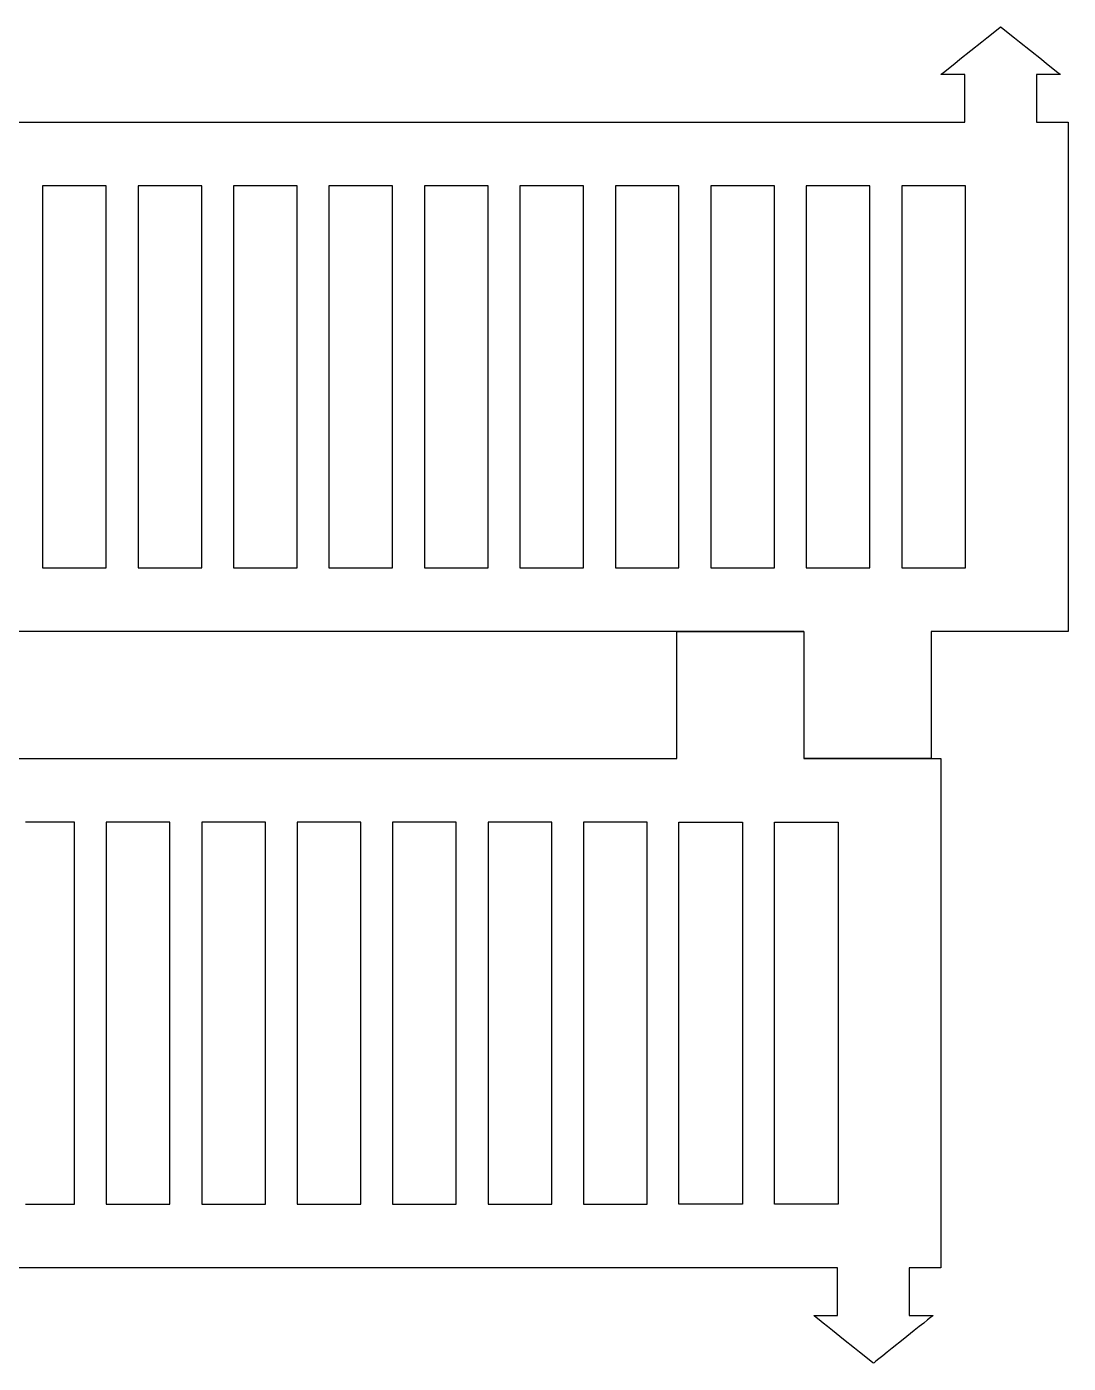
# Model space of a CAD drawing. Header units: millimetres. Extents: x 132 to 771, y 404 to 944.
# Drawn here: x 738.25 to 770.98, y 428.95 to 470.95 of the extents above; entities that cross this region are included whole.
import ezdxf

# ---------------------------------------------------------------- set-up
doc = ezdxf.new("R2010")
doc.units = ezdxf.units.MM
doc.header["$MEASUREMENT"] = 0
doc.layers.get('0').update_dxf_attribs({"linetype": 'CONTINUOUS', "true_color": 0xffffff})

msp = doc.modelspace()

# ---------------------------------------------------------------- linework, layer by layer
at = {"color": 7, "linetype": 'Continuous', "true_color": 0xffffff}
for points in [[(736.309, 467.946), (741.249, 467.946), (746.189, 467.946), (748.612, 467.946), (750.974, 467.946), (753.259, 467.946), (755.449, 467.946), (757.522, 467.946), (759.457, 467.946), (760.369, 467.946), (761.239, 467.946), (762.067, 467.946), (762.847, 467.946), (763.577, 467.946), (764.259, 467.946), (764.887, 467.946), (765.459, 467.946), (765.972, 467.946), (766.424, 467.946), (766.814, 467.946), (767.139, 467.946), (767.397, 467.946), (767.582, 467.946), (767.697, 467.946), (767.734, 467.946), (767.734, 467.964), (767.734, 468.011), (767.734, 468.084), (767.734, 468.182), (767.734, 468.294), (767.734, 468.422), (767.734, 468.696), (767.734, 468.972), (767.734, 469.099), (767.734, 469.211), (767.734, 469.309), (767.734, 469.381), (767.734, 469.429), (767.734, 469.446), (767.727, 469.446), (767.702, 469.446), (767.617, 469.446), (767.497, 469.446), (767.359, 469.446), (767.222, 469.446), (767.102, 469.446), (767.017, 469.446), (766.992, 469.446), (766.984, 469.446), (767.004, 469.464), (767.064, 469.511), (767.157, 469.584), (767.277, 469.681), (767.419, 469.794), (767.577, 469.922), (767.922, 470.196), (768.267, 470.472), (768.424, 470.599), (768.567, 470.711), (768.687, 470.809), (768.779, 470.881), (768.839, 470.929), (768.859, 470.946), (768.879, 470.929), (768.939, 470.881), (769.032, 470.809), (769.152, 470.711), (769.294, 470.599), (769.452, 470.472), (769.797, 470.196), (770.142, 469.922), (770.299, 469.794), (770.442, 469.681), (770.562, 469.584), (770.654, 469.511), (770.714, 469.464), (770.734, 469.446), (770.727, 469.446), (770.702, 469.446), (770.617, 469.446), (770.497, 469.446), (770.359, 469.446), (770.222, 469.446), (770.102, 469.446), (770.017, 469.446), (769.992, 469.446), (769.984, 469.446), (769.984, 469.429), (769.984, 469.381), (769.984, 469.309), (769.984, 469.211), (769.984, 469.099), (769.984, 468.972), (769.984, 468.696), (769.984, 468.422), (769.984, 468.294), (769.984, 468.182), (769.984, 468.084), (769.984, 468.011), (769.984, 467.964), (769.984, 467.946), (769.994, 467.946), (770.027, 467.946), (770.077, 467.946), (770.142, 467.946), (770.302, 467.946), (770.484, 467.946), (770.667, 467.946), (770.829, 467.946), (770.892, 467.946), (770.942, 467.946), (770.974, 467.946), (770.984, 467.946), (770.984, 467.934), (770.984, 467.901), (770.984, 467.844), (770.984, 467.766), (770.984, 467.669), (770.984, 467.552), (770.984, 467.414), (770.984, 467.259), (770.984, 467.086), (770.984, 466.896), (770.984, 466.691), (770.984, 466.469), (770.984, 465.984), (770.984, 465.446), (770.984, 464.862), (770.984, 464.237), (770.984, 463.574), (770.984, 462.884), (770.984, 462.169), (770.984, 461.439), (770.984, 459.946), (770.984, 458.454), (770.984, 457.724), (770.984, 457.009), (770.984, 456.319), (770.984, 455.657), (770.984, 455.032), (770.984, 454.446), (770.984, 453.909), (770.984, 453.424), (770.984, 453.201), (770.984, 452.996), (770.984, 452.807), (770.984, 452.634), (770.984, 452.479), (770.984, 452.342), (770.984, 452.224), (770.984, 452.126), (770.984, 452.049), (770.984, 451.992), (770.984, 451.959), (770.984, 451.946), (770.972, 451.946), (770.937, 451.946), (770.877, 451.946), (770.799, 451.946), (770.702, 451.946), (770.587, 451.946), (770.457, 451.946), (770.312, 451.946), (769.984, 451.946), (769.622, 451.946), (769.232, 451.946), (768.829, 451.946), (768.429, 451.946), (768.039, 451.946), (767.677, 451.946), (767.349, 451.946), (767.204, 451.946), (767.074, 451.946), (766.959, 451.946), (766.862, 451.946), (766.784, 451.946), (766.724, 451.946), (766.689, 451.946), (766.677, 451.946), (766.677, 451.934), (766.677, 451.901), (766.677, 451.847), (766.677, 451.774), (766.677, 451.684), (766.677, 451.576), (766.677, 451.321), (766.677, 451.019), (766.677, 450.682), (766.677, 450.319), (766.677, 449.946), (766.677, 449.574), (766.677, 449.211), (766.677, 448.874), (766.677, 448.571), (766.677, 448.316), (766.677, 448.209), (766.677, 448.119), (766.677, 448.047), (766.677, 447.992), (766.677, 447.959), (766.677, 447.946), (766.664, 447.946), (766.632, 447.946), (766.577, 447.946), (766.504, 447.946), (766.414, 447.946), (766.307, 447.946), (766.052, 447.946), (765.749, 447.946), (765.412, 447.946), (765.049, 447.946), (764.677, 447.946), (764.304, 447.946), (763.942, 447.946), (763.604, 447.946), (763.302, 447.946), (763.047, 447.946), (762.939, 447.946), (762.849, 447.946), (762.777, 447.946), (762.722, 447.946), (762.689, 447.946), (762.677, 447.946), (762.689, 447.946), (762.724, 447.946), (762.784, 447.946), (762.862, 447.946), (762.959, 447.946), (763.074, 447.946), (763.204, 447.946), (763.349, 447.946), (763.677, 447.946), (764.039, 447.946), (764.429, 447.946), (764.829, 447.946), (765.232, 447.946), (765.622, 447.946), (765.984, 447.946), (766.312, 447.946), (766.457, 447.946), (766.587, 447.946), (766.702, 447.946), (766.799, 447.946), (766.877, 447.946), (766.937, 447.946), (766.972, 447.946), (766.984, 447.946), (766.984, 447.934), (766.984, 447.901), (766.984, 447.844), (766.984, 447.766), (766.984, 447.669), (766.984, 447.552), (766.984, 447.414), (766.984, 447.259), (766.984, 447.086), (766.984, 446.896), (766.984, 446.691), (766.984, 446.469), (766.984, 445.984), (766.984, 445.446), (766.984, 444.862), (766.984, 444.237), (766.984, 443.574), (766.984, 442.884), (766.984, 442.169), (766.984, 441.439), (766.984, 439.946), (766.984, 438.454), (766.984, 437.724), (766.984, 437.009), (766.984, 436.319), (766.984, 435.657), (766.984, 435.032), (766.984, 434.446), (766.984, 433.909), (766.984, 433.424), (766.984, 433.201), (766.984, 432.996), (766.984, 432.807), (766.984, 432.634), (766.984, 432.479), (766.984, 432.342), (766.984, 432.224), (766.984, 432.126), (766.984, 432.049), (766.984, 431.992), (766.984, 431.959), (766.984, 431.946), (766.974, 431.946), (766.942, 431.946), (766.892, 431.946), (766.829, 431.946), (766.667, 431.946), (766.484, 431.946), (766.302, 431.946), (766.142, 431.946), (766.077, 431.946), (766.027, 431.946), (765.994, 431.946), (765.984, 431.946), (765.984, 431.929), (765.984, 431.881), (765.984, 431.809), (765.984, 431.711), (765.984, 431.599), (765.984, 431.472), (765.984, 431.196), (765.984, 430.922), (765.984, 430.794), (765.984, 430.682), (765.984, 430.584), (765.984, 430.511), (765.984, 430.464), (765.984, 430.446), (765.992, 430.446), (766.017, 430.446), (766.102, 430.446), (766.222, 430.446), (766.359, 430.446), (766.497, 430.446), (766.617, 430.446), (766.702, 430.446), (766.727, 430.446), (766.734, 430.446), (766.714, 430.429), (766.654, 430.381), (766.562, 430.309), (766.442, 430.211), (766.299, 430.099), (766.142, 429.972), (765.797, 429.696), (765.452, 429.422), (765.294, 429.294), (765.152, 429.182), (765.032, 429.084), (764.939, 429.011), (764.879, 428.964), (764.859, 428.946), (764.839, 428.964), (764.779, 429.011), (764.687, 429.084), (764.567, 429.182), (764.424, 429.294), (764.267, 429.422), (763.922, 429.696), (763.577, 429.972), (763.419, 430.099), (763.277, 430.211), (763.157, 430.309), (763.064, 430.381), (763.004, 430.429), (762.984, 430.446), (762.992, 430.446), (763.017, 430.446), (763.102, 430.446), (763.222, 430.446), (763.359, 430.446), (763.497, 430.446), (763.617, 430.446), (763.702, 430.446), (763.727, 430.446), (763.734, 430.446), (763.734, 430.464), (763.734, 430.511), (763.734, 430.584), (763.734, 430.682), (763.734, 430.794), (763.734, 430.922), (763.734, 431.196), (763.734, 431.472), (763.734, 431.599), (763.734, 431.711), (763.734, 431.809), (763.734, 431.881), (763.734, 431.929), (763.734, 431.946), (763.697, 431.946), (763.582, 431.946), (763.397, 431.946), (763.139, 431.946), (762.814, 431.946), (762.424, 431.946), (761.972, 431.946), (761.459, 431.946), (760.887, 431.946), (760.259, 431.946), (759.577, 431.946), (758.847, 431.946), (758.067, 431.946), (757.239, 431.946), (756.369, 431.946), (755.457, 431.946), (753.522, 431.946), (751.449, 431.946), (749.259, 431.946), (746.974, 431.946), (744.612, 431.946), (742.189, 431.946), (737.249, 431.946)], [(738.749, 453.946), (738.772, 453.946), (738.834, 453.946), (738.934, 453.946), (739.062, 453.946), (739.214, 453.946), (739.382, 453.946), (739.749, 453.946), (740.117, 453.946), (740.284, 453.946), (740.437, 453.946), (740.564, 453.946), (740.664, 453.946), (740.727, 453.946), (740.749, 453.946), (740.749, 453.954), (740.749, 453.982), (740.749, 454.024), (740.749, 454.081), (740.749, 454.154), (740.749, 454.244), (740.749, 454.461), (740.749, 454.734), (740.749, 455.054), (740.749, 455.419), (740.749, 455.821), (740.749, 456.259), (740.749, 456.729), (740.749, 457.227), (740.749, 457.744), (740.749, 458.279), (740.749, 458.826), (740.749, 459.946), (740.749, 461.066), (740.749, 461.614), (740.749, 462.149), (740.749, 462.667), (740.749, 463.164), (740.749, 463.631), (740.749, 464.071), (740.749, 464.474), (740.749, 464.839), (740.749, 465.159), (740.749, 465.432), (740.749, 465.649), (740.749, 465.739), (740.749, 465.811), (740.749, 465.869), (740.749, 465.912), (740.749, 465.936), (740.749, 465.946), (740.727, 465.946), (740.664, 465.946), (740.564, 465.946), (740.437, 465.946), (740.284, 465.946), (740.117, 465.946), (739.749, 465.946), (739.382, 465.946), (739.214, 465.946), (739.062, 465.946), (738.934, 465.946), (738.834, 465.946), (738.772, 465.946), (738.749, 465.946), (738.749, 465.939), (738.749, 465.912), (738.749, 465.869), (738.749, 465.811), (738.749, 465.739), (738.749, 465.649), (738.749, 465.432), (738.749, 465.159), (738.749, 464.839), (738.749, 464.474), (738.749, 464.071), (738.749, 463.634), (738.749, 463.164), (738.749, 462.667), (738.749, 462.149), (738.749, 461.614), (738.749, 461.066), (738.749, 459.946), (738.749, 458.826), (738.749, 458.279), (738.749, 457.744), (738.749, 457.227), (738.749, 456.729), (738.749, 456.259), (738.749, 455.821), (738.749, 455.419), (738.749, 455.054), (738.749, 454.734), (738.749, 454.461), (738.749, 454.244), (738.749, 454.154), (738.749, 454.081), (738.749, 454.024), (738.749, 453.982), (738.749, 453.954), (738.749, 453.946)], [(743.749, 453.946), (743.749, 453.954), (743.749, 453.982), (743.749, 454.024), (743.749, 454.081), (743.749, 454.154), (743.749, 454.244), (743.749, 454.461), (743.749, 454.734), (743.749, 455.054), (743.749, 455.419), (743.749, 455.821), (743.749, 456.259), (743.749, 456.729), (743.749, 457.227), (743.749, 457.744), (743.749, 458.279), (743.749, 458.826), (743.749, 459.946), (743.749, 461.066), (743.749, 461.614), (743.749, 462.149), (743.749, 462.667), (743.749, 463.164), (743.749, 463.631), (743.749, 464.071), (743.749, 464.474), (743.749, 464.839), (743.749, 465.159), (743.749, 465.432), (743.749, 465.649), (743.749, 465.739), (743.749, 465.811), (743.749, 465.869), (743.749, 465.912), (743.749, 465.936), (743.749, 465.946), (743.727, 465.946), (743.664, 465.946), (743.564, 465.946), (743.437, 465.946), (743.284, 465.946), (743.117, 465.946), (742.749, 465.946), (742.382, 465.946), (742.214, 465.946), (742.062, 465.946), (741.934, 465.946), (741.834, 465.946), (741.772, 465.946), (741.749, 465.946), (741.749, 465.939), (741.749, 465.912), (741.749, 465.869), (741.749, 465.811), (741.749, 465.739), (741.749, 465.649), (741.749, 465.432), (741.749, 465.159), (741.749, 464.839), (741.749, 464.474), (741.749, 464.071), (741.749, 463.634), (741.749, 463.164), (741.749, 462.667), (741.749, 462.149), (741.749, 461.614), (741.749, 461.066), (741.749, 459.946), (741.749, 458.826), (741.749, 458.279), (741.749, 457.744), (741.749, 457.227), (741.749, 456.729), (741.749, 456.259), (741.749, 455.821), (741.749, 455.419), (741.749, 455.054), (741.749, 454.734), (741.749, 454.461), (741.749, 454.244), (741.749, 454.154), (741.749, 454.081), (741.749, 454.024), (741.749, 453.982), (741.749, 453.954), (741.749, 453.946), (741.772, 453.946), (741.834, 453.946), (741.934, 453.946), (742.062, 453.946), (742.214, 453.946), (742.382, 453.946), (742.749, 453.946), (743.117, 453.946), (743.284, 453.946), (743.437, 453.946), (743.564, 453.946), (743.664, 453.946), (743.727, 453.946), (743.749, 453.946)], [(746.749, 453.946), (746.749, 453.954), (746.749, 453.982), (746.749, 454.024), (746.749, 454.081), (746.749, 454.154), (746.749, 454.244), (746.749, 454.461), (746.749, 454.734), (746.749, 455.054), (746.749, 455.419), (746.749, 455.821), (746.749, 456.259), (746.749, 456.729), (746.749, 457.227), (746.749, 457.744), (746.749, 458.279), (746.749, 458.826), (746.749, 459.946), (746.749, 461.066), (746.749, 461.614), (746.749, 462.149), (746.749, 462.667), (746.749, 463.164), (746.749, 463.631), (746.749, 464.071), (746.749, 464.474), (746.749, 464.839), (746.749, 465.159), (746.749, 465.432), (746.749, 465.649), (746.749, 465.739), (746.749, 465.811), (746.749, 465.869), (746.749, 465.912), (746.749, 465.936), (746.749, 465.946), (746.727, 465.946), (746.664, 465.946), (746.564, 465.946), (746.437, 465.946), (746.284, 465.946), (746.117, 465.946), (745.749, 465.946), (745.382, 465.946), (745.214, 465.946), (745.062, 465.946), (744.934, 465.946), (744.834, 465.946), (744.772, 465.946), (744.749, 465.946), (744.749, 465.939), (744.749, 465.912), (744.749, 465.869), (744.749, 465.811), (744.749, 465.739), (744.749, 465.649), (744.749, 465.432), (744.749, 465.159), (744.749, 464.839), (744.749, 464.474), (744.749, 464.071), (744.749, 463.634), (744.749, 463.164), (744.749, 462.667), (744.749, 462.149), (744.749, 461.614), (744.749, 461.066), (744.749, 459.946), (744.749, 458.826), (744.749, 458.279), (744.749, 457.744), (744.749, 457.227), (744.749, 456.729), (744.749, 456.259), (744.749, 455.821), (744.749, 455.419), (744.749, 455.054), (744.749, 454.734), (744.749, 454.461), (744.749, 454.244), (744.749, 454.154), (744.749, 454.081), (744.749, 454.024), (744.749, 453.982), (744.749, 453.954), (744.749, 453.946), (744.772, 453.946), (744.834, 453.946), (744.934, 453.946), (745.062, 453.946), (745.214, 453.946), (745.382, 453.946), (745.749, 453.946), (746.117, 453.946), (746.284, 453.946), (746.437, 453.946), (746.564, 453.946), (746.664, 453.946), (746.727, 453.946), (746.749, 453.946)], [(749.749, 453.946), (749.749, 453.954), (749.749, 453.982), (749.749, 454.024), (749.749, 454.081), (749.749, 454.154), (749.749, 454.244), (749.749, 454.461), (749.749, 454.734), (749.749, 455.054), (749.749, 455.419), (749.749, 455.821), (749.749, 456.259), (749.749, 456.729), (749.749, 457.227), (749.749, 457.744), (749.749, 458.279), (749.749, 458.826), (749.749, 459.946), (749.749, 461.066), (749.749, 461.614), (749.749, 462.149), (749.749, 462.667), (749.749, 463.164), (749.749, 463.631), (749.749, 464.071), (749.749, 464.474), (749.749, 464.839), (749.749, 465.159), (749.749, 465.432), (749.749, 465.649), (749.749, 465.739), (749.749, 465.811), (749.749, 465.869), (749.749, 465.912), (749.749, 465.936), (749.749, 465.946), (749.727, 465.946), (749.664, 465.946), (749.564, 465.946), (749.437, 465.946), (749.284, 465.946), (749.117, 465.946), (748.749, 465.946), (748.382, 465.946), (748.214, 465.946), (748.062, 465.946), (747.934, 465.946), (747.834, 465.946), (747.772, 465.946), (747.749, 465.946), (747.749, 465.939), (747.749, 465.912), (747.749, 465.869), (747.749, 465.811), (747.749, 465.739), (747.749, 465.649), (747.749, 465.432), (747.749, 465.159), (747.749, 464.839), (747.749, 464.474), (747.749, 464.071), (747.749, 463.634), (747.749, 463.164), (747.749, 462.667), (747.749, 462.149), (747.749, 461.614), (747.749, 461.066), (747.749, 459.946), (747.749, 458.826), (747.749, 458.279), (747.749, 457.744), (747.749, 457.227), (747.749, 456.729), (747.749, 456.259), (747.749, 455.821), (747.749, 455.419), (747.749, 455.054), (747.749, 454.734), (747.749, 454.461), (747.749, 454.244), (747.749, 454.154), (747.749, 454.081), (747.749, 454.024), (747.749, 453.982), (747.749, 453.954), (747.749, 453.946), (747.772, 453.946), (747.834, 453.946), (747.934, 453.946), (748.062, 453.946), (748.214, 453.946), (748.382, 453.946), (748.749, 453.946), (749.117, 453.946), (749.284, 453.946), (749.437, 453.946), (749.564, 453.946), (749.664, 453.946), (749.727, 453.946), (749.749, 453.946)], [(752.749, 453.946), (752.749, 453.954), (752.749, 453.982), (752.749, 454.024), (752.749, 454.081), (752.749, 454.154), (752.749, 454.244), (752.749, 454.461), (752.749, 454.734), (752.749, 455.054), (752.749, 455.419), (752.749, 455.821), (752.749, 456.259), (752.749, 456.729), (752.749, 457.227), (752.749, 457.744), (752.749, 458.279), (752.749, 458.826), (752.749, 459.946), (752.749, 461.066), (752.749, 461.614), (752.749, 462.149), (752.749, 462.667), (752.749, 463.164), (752.749, 463.631), (752.749, 464.071), (752.749, 464.474), (752.749, 464.839), (752.749, 465.159), (752.749, 465.432), (752.749, 465.649), (752.749, 465.739), (752.749, 465.811), (752.749, 465.869), (752.749, 465.912), (752.749, 465.936), (752.749, 465.946), (752.727, 465.946), (752.664, 465.946), (752.564, 465.946), (752.437, 465.946), (752.284, 465.946), (752.117, 465.946), (751.749, 465.946), (751.382, 465.946), (751.214, 465.946), (751.062, 465.946), (750.934, 465.946), (750.834, 465.946), (750.772, 465.946), (750.749, 465.946), (750.749, 465.939), (750.749, 465.912), (750.749, 465.869), (750.749, 465.811), (750.749, 465.739), (750.749, 465.649), (750.749, 465.432), (750.749, 465.159), (750.749, 464.839), (750.749, 464.474), (750.749, 464.071), (750.749, 463.634), (750.749, 463.164), (750.749, 462.667), (750.749, 462.149), (750.749, 461.614), (750.749, 461.066), (750.749, 459.946), (750.749, 458.826), (750.749, 458.279), (750.749, 457.744), (750.749, 457.227), (750.749, 456.729), (750.749, 456.259), (750.749, 455.821), (750.749, 455.419), (750.749, 455.054), (750.749, 454.734), (750.749, 454.461), (750.749, 454.244), (750.749, 454.154), (750.749, 454.081), (750.749, 454.024), (750.749, 453.982), (750.749, 453.954), (750.749, 453.946), (750.772, 453.946), (750.834, 453.946), (750.934, 453.946), (751.062, 453.946), (751.214, 453.946), (751.382, 453.946), (751.749, 453.946), (752.117, 453.946), (752.284, 453.946), (752.437, 453.946), (752.564, 453.946), (752.664, 453.946), (752.727, 453.946), (752.749, 453.946)], [(755.749, 453.946), (755.749, 453.954), (755.749, 453.982), (755.749, 454.024), (755.749, 454.081), (755.749, 454.154), (755.749, 454.244), (755.749, 454.461), (755.749, 454.734), (755.749, 455.054), (755.749, 455.419), (755.749, 455.821), (755.749, 456.259), (755.749, 456.729), (755.749, 457.227), (755.749, 457.744), (755.749, 458.279), (755.749, 458.826), (755.749, 459.946), (755.749, 461.066), (755.749, 461.614), (755.749, 462.149), (755.749, 462.667), (755.749, 463.164), (755.749, 463.631), (755.749, 464.071), (755.749, 464.474), (755.749, 464.839), (755.749, 465.159), (755.749, 465.432), (755.749, 465.649), (755.749, 465.739), (755.749, 465.811), (755.749, 465.869), (755.749, 465.912), (755.749, 465.936), (755.749, 465.946), (755.727, 465.946), (755.664, 465.946), (755.564, 465.946), (755.437, 465.946), (755.284, 465.946), (755.117, 465.946), (754.749, 465.946), (754.382, 465.946), (754.214, 465.946), (754.062, 465.946), (753.934, 465.946), (753.834, 465.946), (753.772, 465.946), (753.749, 465.946), (753.749, 465.939), (753.749, 465.912), (753.749, 465.869), (753.749, 465.811), (753.749, 465.739), (753.749, 465.649), (753.749, 465.432), (753.749, 465.159), (753.749, 464.839), (753.749, 464.474), (753.749, 464.071), (753.749, 463.634), (753.749, 463.164), (753.749, 462.667), (753.749, 462.149), (753.749, 461.614), (753.749, 461.066), (753.749, 459.946), (753.749, 458.826), (753.749, 458.279), (753.749, 457.744), (753.749, 457.227), (753.749, 456.729), (753.749, 456.259), (753.749, 455.821), (753.749, 455.419), (753.749, 455.054), (753.749, 454.734), (753.749, 454.461), (753.749, 454.244), (753.749, 454.154), (753.749, 454.081), (753.749, 454.024), (753.749, 453.982), (753.749, 453.954), (753.749, 453.946), (753.772, 453.946), (753.834, 453.946), (753.934, 453.946), (754.062, 453.946), (754.214, 453.946), (754.382, 453.946), (754.749, 453.946), (755.117, 453.946), (755.284, 453.946), (755.437, 453.946), (755.564, 453.946), (755.664, 453.946), (755.727, 453.946), (755.749, 453.946)], [(758.749, 453.946), (758.749, 453.954), (758.749, 453.982), (758.749, 454.024), (758.749, 454.081), (758.749, 454.154), (758.749, 454.244), (758.749, 454.461), (758.749, 454.734), (758.749, 455.054), (758.749, 455.419), (758.749, 455.821), (758.749, 456.259), (758.749, 456.729), (758.749, 457.227), (758.749, 457.744), (758.749, 458.279), (758.749, 458.826), (758.749, 459.946), (758.749, 461.066), (758.749, 461.614), (758.749, 462.149), (758.749, 462.667), (758.749, 463.164), (758.749, 463.631), (758.749, 464.071), (758.749, 464.474), (758.749, 464.839), (758.749, 465.159), (758.749, 465.432), (758.749, 465.649), (758.749, 465.739), (758.749, 465.811), (758.749, 465.869), (758.749, 465.912), (758.749, 465.936), (758.749, 465.946), (758.727, 465.946), (758.664, 465.946), (758.564, 465.946), (758.437, 465.946), (758.284, 465.946), (758.117, 465.946), (757.749, 465.946), (757.382, 465.946), (757.214, 465.946), (757.062, 465.946), (756.934, 465.946), (756.834, 465.946), (756.772, 465.946), (756.749, 465.946), (756.749, 465.939), (756.749, 465.912), (756.749, 465.869), (756.749, 465.811), (756.749, 465.739), (756.749, 465.649), (756.749, 465.432), (756.749, 465.159), (756.749, 464.839), (756.749, 464.474), (756.749, 464.071), (756.749, 463.634), (756.749, 463.164), (756.749, 462.667), (756.749, 462.149), (756.749, 461.614), (756.749, 461.066), (756.749, 459.946), (756.749, 458.826), (756.749, 458.279), (756.749, 457.744), (756.749, 457.227), (756.749, 456.729), (756.749, 456.259), (756.749, 455.821), (756.749, 455.419), (756.749, 455.054), (756.749, 454.734), (756.749, 454.461), (756.749, 454.244), (756.749, 454.154), (756.749, 454.081), (756.749, 454.024), (756.749, 453.982), (756.749, 453.954), (756.749, 453.946), (756.772, 453.946), (756.834, 453.946), (756.934, 453.946), (757.062, 453.946), (757.214, 453.946), (757.382, 453.946), (757.749, 453.946), (758.117, 453.946), (758.284, 453.946), (758.437, 453.946), (758.564, 453.946), (758.664, 453.946), (758.727, 453.946), (758.749, 453.946)], [(761.749, 453.946), (761.749, 453.954), (761.749, 453.982), (761.749, 454.024), (761.749, 454.081), (761.749, 454.154), (761.749, 454.244), (761.749, 454.461), (761.749, 454.734), (761.749, 455.054), (761.749, 455.419), (761.749, 455.821), (761.749, 456.259), (761.749, 456.729), (761.749, 457.227), (761.749, 457.744), (761.749, 458.279), (761.749, 458.826), (761.749, 459.946), (761.749, 461.066), (761.749, 461.614), (761.749, 462.149), (761.749, 462.667), (761.749, 463.164), (761.749, 463.631), (761.749, 464.071), (761.749, 464.474), (761.749, 464.839), (761.749, 465.159), (761.749, 465.432), (761.749, 465.649), (761.749, 465.739), (761.749, 465.811), (761.749, 465.869), (761.749, 465.912), (761.749, 465.936), (761.749, 465.946), (761.727, 465.946), (761.664, 465.946), (761.564, 465.946), (761.437, 465.946), (761.284, 465.946), (761.117, 465.946), (760.749, 465.946), (760.382, 465.946), (760.214, 465.946), (760.062, 465.946), (759.934, 465.946), (759.834, 465.946), (759.772, 465.946), (759.749, 465.946), (759.749, 465.939), (759.749, 465.912), (759.749, 465.869), (759.749, 465.811), (759.749, 465.739), (759.749, 465.649), (759.749, 465.432), (759.749, 465.159), (759.749, 464.839), (759.749, 464.474), (759.749, 464.071), (759.749, 463.634), (759.749, 463.164), (759.749, 462.667), (759.749, 462.149), (759.749, 461.614), (759.749, 461.066), (759.749, 459.946), (759.749, 458.826), (759.749, 458.279), (759.749, 457.744), (759.749, 457.227), (759.749, 456.729), (759.749, 456.259), (759.749, 455.821), (759.749, 455.419), (759.749, 455.054), (759.749, 454.734), (759.749, 454.461), (759.749, 454.244), (759.749, 454.154), (759.749, 454.081), (759.749, 454.024), (759.749, 453.982), (759.749, 453.954), (759.749, 453.946), (759.772, 453.946), (759.834, 453.946), (759.934, 453.946), (760.062, 453.946), (760.214, 453.946), (760.382, 453.946), (760.749, 453.946), (761.117, 453.946), (761.284, 453.946), (761.437, 453.946), (761.564, 453.946), (761.664, 453.946), (761.727, 453.946), (761.749, 453.946)], [(764.749, 453.946), (764.749, 453.954), (764.749, 453.982), (764.749, 454.024), (764.749, 454.081), (764.749, 454.154), (764.749, 454.244), (764.749, 454.461), (764.749, 454.734), (764.749, 455.054), (764.749, 455.419), (764.749, 455.821), (764.749, 456.259), (764.749, 456.729), (764.749, 457.227), (764.749, 457.744), (764.749, 458.279), (764.749, 458.826), (764.749, 459.946), (764.749, 461.066), (764.749, 461.614), (764.749, 462.149), (764.749, 462.667), (764.749, 463.164), (764.749, 463.631), (764.749, 464.071), (764.749, 464.474), (764.749, 464.839), (764.749, 465.159), (764.749, 465.432), (764.749, 465.649), (764.749, 465.739), (764.749, 465.811), (764.749, 465.869), (764.749, 465.912), (764.749, 465.936), (764.749, 465.946), (764.727, 465.946), (764.664, 465.946), (764.564, 465.946), (764.437, 465.946), (764.284, 465.946), (764.117, 465.946), (763.749, 465.946), (763.382, 465.946), (763.214, 465.946), (763.062, 465.946), (762.934, 465.946), (762.834, 465.946), (762.772, 465.946), (762.749, 465.946), (762.749, 465.939), (762.749, 465.912), (762.749, 465.869), (762.749, 465.811), (762.749, 465.739), (762.749, 465.649), (762.749, 465.432), (762.749, 465.159), (762.749, 464.839), (762.749, 464.474), (762.749, 464.071), (762.749, 463.634), (762.749, 463.164), (762.749, 462.667), (762.749, 462.149), (762.749, 461.614), (762.749, 461.066), (762.749, 459.946), (762.749, 458.826), (762.749, 458.279), (762.749, 457.744), (762.749, 457.227), (762.749, 456.729), (762.749, 456.259), (762.749, 455.821), (762.749, 455.419), (762.749, 455.054), (762.749, 454.734), (762.749, 454.461), (762.749, 454.244), (762.749, 454.154), (762.749, 454.081), (762.749, 454.024), (762.749, 453.982), (762.749, 453.954), (762.749, 453.946), (762.772, 453.946), (762.834, 453.946), (762.934, 453.946), (763.062, 453.946), (763.214, 453.946), (763.382, 453.946), (763.749, 453.946), (764.117, 453.946), (764.284, 453.946), (764.437, 453.946), (764.564, 453.946), (764.664, 453.946), (764.727, 453.946), (764.749, 453.946)], [(767.749, 453.946), (767.749, 453.954), (767.749, 453.982), (767.749, 454.024), (767.749, 454.081), (767.749, 454.154), (767.749, 454.244), (767.749, 454.461), (767.749, 454.734), (767.749, 455.054), (767.749, 455.419), (767.749, 455.821), (767.749, 456.259), (767.749, 456.729), (767.749, 457.227), (767.749, 457.744), (767.749, 458.279), (767.749, 458.826), (767.749, 459.946), (767.749, 461.066), (767.749, 461.614), (767.749, 462.149), (767.749, 462.667), (767.749, 463.164), (767.749, 463.631), (767.749, 464.071), (767.749, 464.474), (767.749, 464.839), (767.749, 465.159), (767.749, 465.432), (767.749, 465.649), (767.749, 465.739), (767.749, 465.811), (767.749, 465.869), (767.749, 465.912), (767.749, 465.936), (767.749, 465.946), (767.727, 465.946), (767.664, 465.946), (767.564, 465.946), (767.437, 465.946), (767.284, 465.946), (767.117, 465.946), (766.749, 465.946), (766.382, 465.946), (766.214, 465.946), (766.062, 465.946), (765.934, 465.946), (765.834, 465.946), (765.772, 465.946), (765.749, 465.946), (765.749, 465.939), (765.749, 465.912), (765.749, 465.869), (765.749, 465.811), (765.749, 465.739), (765.749, 465.649), (765.749, 465.432), (765.749, 465.159), (765.749, 464.839), (765.749, 464.474), (765.749, 464.071), (765.749, 463.634), (765.749, 463.164), (765.749, 462.667), (765.749, 462.149), (765.749, 461.614), (765.749, 461.066), (765.749, 459.946), (765.749, 458.826), (765.749, 458.279), (765.749, 457.744), (765.749, 457.227), (765.749, 456.729), (765.749, 456.259), (765.749, 455.821), (765.749, 455.419), (765.749, 455.054), (765.749, 454.734), (765.749, 454.461), (765.749, 454.244), (765.749, 454.154), (765.749, 454.081), (765.749, 454.024), (765.749, 453.982), (765.749, 453.954), (765.749, 453.946), (765.772, 453.946), (765.834, 453.946), (765.934, 453.946), (766.062, 453.946), (766.214, 453.946), (766.382, 453.946), (766.749, 453.946), (767.117, 453.946), (767.284, 453.946), (767.437, 453.946), (767.564, 453.946), (767.664, 453.946), (767.727, 453.946), (767.749, 453.946)], [(737.249, 447.946), (741.244, 447.946), (743.204, 447.946), (745.117, 447.946), (746.967, 447.946), (748.737, 447.946), (750.414, 447.946), (751.979, 447.946), (753.422, 447.946), (754.722, 447.946), (755.314, 447.946), (755.864, 447.946), (756.372, 447.946), (756.834, 447.946), (757.252, 447.946), (757.617, 447.946), (757.932, 447.946), (758.194, 447.946), (758.404, 447.946), (758.554, 447.946), (758.647, 447.946), (758.677, 447.946), (758.677, 447.959), (758.677, 447.992), (758.677, 448.047), (758.677, 448.119), (758.677, 448.209), (758.677, 448.316), (758.677, 448.571), (758.677, 448.874), (758.677, 449.211), (758.677, 449.574), (758.677, 449.946), (758.677, 450.319), (758.677, 450.682), (758.677, 451.019), (758.677, 451.321), (758.677, 451.576), (758.677, 451.684), (758.677, 451.774), (758.677, 451.847), (758.677, 451.901), (758.677, 451.934), (758.677, 451.946), (758.689, 451.946), (758.722, 451.946), (758.777, 451.946), (758.849, 451.946), (758.939, 451.946), (759.047, 451.946), (759.302, 451.946), (759.604, 451.946), (759.942, 451.946), (760.304, 451.946), (760.677, 451.946), (761.049, 451.946), (761.412, 451.946), (761.749, 451.946), (762.052, 451.946), (762.307, 451.946), (762.414, 451.946), (762.504, 451.946), (762.577, 451.946), (762.632, 451.946), (762.664, 451.946), (762.677, 451.946), (762.647, 451.946), (762.554, 451.946), (762.404, 451.946), (762.194, 451.946), (761.932, 451.946), (761.617, 451.946), (761.252, 451.946), (760.834, 451.946), (760.372, 451.946), (759.864, 451.946), (759.314, 451.946), (758.722, 451.946), (757.422, 451.946), (755.979, 451.946), (754.414, 451.946), (752.737, 451.946), (750.967, 451.946), (749.117, 451.946), (747.204, 451.946), (745.244, 451.946), (741.249, 451.946), (737.252, 451.946)], [(762.677, 451.946), (762.677, 451.934), (762.677, 451.901), (762.677, 451.847), (762.677, 451.774), (762.677, 451.684), (762.677, 451.576), (762.677, 451.321), (762.677, 451.019), (762.677, 450.682), (762.677, 450.319), (762.677, 449.946), (762.677, 449.574), (762.677, 449.211), (762.677, 448.874), (762.677, 448.571), (762.677, 448.316), (762.677, 448.209), (762.677, 448.119), (762.677, 448.047), (762.677, 447.992), (762.677, 447.959), (762.677, 447.946)], [(739.749, 445.946), (739.727, 445.946), (739.664, 445.946), (739.564, 445.946), (739.437, 445.946), (739.284, 445.946), (739.117, 445.946), (738.749, 445.946), (738.382, 445.946), (738.214, 445.946)], [(738.214, 433.946), (738.382, 433.946), (738.749, 433.946), (739.117, 433.946), (739.284, 433.946), (739.437, 433.946), (739.564, 433.946), (739.664, 433.946), (739.727, 433.946), (739.749, 433.946), (739.749, 433.954), (739.749, 433.982), (739.749, 434.024), (739.749, 434.081), (739.749, 434.154), (739.749, 434.244), (739.749, 434.461), (739.749, 434.734), (739.749, 435.054), (739.749, 435.419), (739.749, 435.821), (739.749, 436.259), (739.749, 436.729), (739.749, 437.227), (739.749, 437.744), (739.749, 438.279), (739.749, 438.826), (739.749, 439.946), (739.749, 441.066), (739.749, 441.614), (739.749, 442.149), (739.749, 442.667), (739.749, 443.164), (739.749, 443.631), (739.749, 444.071), (739.749, 444.474), (739.749, 444.839), (739.749, 445.159), (739.749, 445.432), (739.749, 445.649), (739.749, 445.739), (739.749, 445.811), (739.749, 445.869), (739.749, 445.912), (739.749, 445.936), (739.749, 445.946)], [(742.749, 445.946), (742.727, 445.946), (742.664, 445.946), (742.564, 445.946), (742.437, 445.946), (742.284, 445.946), (742.117, 445.946), (741.749, 445.946), (741.382, 445.946), (741.214, 445.946), (741.062, 445.946), (740.934, 445.946), (740.834, 445.946), (740.772, 445.946), (740.749, 445.946), (740.749, 445.939), (740.749, 445.912), (740.749, 445.869), (740.749, 445.811), (740.749, 445.739), (740.749, 445.649), (740.749, 445.432), (740.749, 445.159), (740.749, 444.839), (740.749, 444.474), (740.749, 444.071), (740.749, 443.634), (740.749, 443.164), (740.749, 442.667), (740.749, 442.149), (740.749, 441.614), (740.749, 441.066), (740.749, 439.946), (740.749, 438.826), (740.749, 438.279), (740.749, 437.744), (740.749, 437.227), (740.749, 436.729), (740.749, 436.259), (740.749, 435.821), (740.749, 435.419), (740.749, 435.054), (740.749, 434.734), (740.749, 434.461), (740.749, 434.244), (740.749, 434.154), (740.749, 434.081), (740.749, 434.024), (740.749, 433.982), (740.749, 433.954), (740.749, 433.946), (740.772, 433.946), (740.834, 433.946), (740.934, 433.946), (741.062, 433.946), (741.214, 433.946), (741.382, 433.946), (741.749, 433.946), (742.117, 433.946), (742.284, 433.946), (742.437, 433.946), (742.564, 433.946), (742.664, 433.946), (742.727, 433.946), (742.749, 433.946), (742.749, 433.954), (742.749, 433.982), (742.749, 434.024), (742.749, 434.081), (742.749, 434.154), (742.749, 434.244), (742.749, 434.461), (742.749, 434.734), (742.749, 435.054), (742.749, 435.419), (742.749, 435.821), (742.749, 436.259), (742.749, 436.729), (742.749, 437.227), (742.749, 437.744), (742.749, 438.279), (742.749, 438.826), (742.749, 439.946), (742.749, 441.066), (742.749, 441.614), (742.749, 442.149), (742.749, 442.667), (742.749, 443.164), (742.749, 443.631), (742.749, 444.071), (742.749, 444.474), (742.749, 444.839), (742.749, 445.159), (742.749, 445.432), (742.749, 445.649), (742.749, 445.739), (742.749, 445.811), (742.749, 445.869), (742.749, 445.912), (742.749, 445.936), (742.749, 445.946)], [(745.749, 445.946), (745.727, 445.946), (745.664, 445.946), (745.564, 445.946), (745.437, 445.946), (745.284, 445.946), (745.117, 445.946), (744.749, 445.946), (744.382, 445.946), (744.214, 445.946), (744.062, 445.946), (743.934, 445.946), (743.834, 445.946), (743.772, 445.946), (743.749, 445.946), (743.749, 445.939), (743.749, 445.912), (743.749, 445.869), (743.749, 445.811), (743.749, 445.739), (743.749, 445.649), (743.749, 445.432), (743.749, 445.159), (743.749, 444.839), (743.749, 444.474), (743.749, 444.071), (743.749, 443.634), (743.749, 443.164), (743.749, 442.667), (743.749, 442.149), (743.749, 441.614), (743.749, 441.066), (743.749, 439.946), (743.749, 438.826), (743.749, 438.279), (743.749, 437.744), (743.749, 437.227), (743.749, 436.729), (743.749, 436.259), (743.749, 435.821), (743.749, 435.419), (743.749, 435.054), (743.749, 434.734), (743.749, 434.461), (743.749, 434.244), (743.749, 434.154), (743.749, 434.081), (743.749, 434.024), (743.749, 433.982), (743.749, 433.954), (743.749, 433.946), (743.772, 433.946), (743.834, 433.946), (743.934, 433.946), (744.062, 433.946), (744.214, 433.946), (744.382, 433.946), (744.749, 433.946), (745.117, 433.946), (745.284, 433.946), (745.437, 433.946), (745.564, 433.946), (745.664, 433.946), (745.727, 433.946), (745.749, 433.946), (745.749, 433.954), (745.749, 433.982), (745.749, 434.024), (745.749, 434.081), (745.749, 434.154), (745.749, 434.244), (745.749, 434.461), (745.749, 434.734), (745.749, 435.054), (745.749, 435.419), (745.749, 435.821), (745.749, 436.259), (745.749, 436.729), (745.749, 437.227), (745.749, 437.744), (745.749, 438.279), (745.749, 438.826), (745.749, 439.946), (745.749, 441.066), (745.749, 441.614), (745.749, 442.149), (745.749, 442.667), (745.749, 443.164), (745.749, 443.631), (745.749, 444.071), (745.749, 444.474), (745.749, 444.839), (745.749, 445.159), (745.749, 445.432), (745.749, 445.649), (745.749, 445.739), (745.749, 445.811), (745.749, 445.869), (745.749, 445.912), (745.749, 445.936), (745.749, 445.946)], [(748.749, 445.946), (748.727, 445.946), (748.664, 445.946), (748.564, 445.946), (748.437, 445.946), (748.284, 445.946), (748.117, 445.946), (747.749, 445.946), (747.382, 445.946), (747.214, 445.946), (747.062, 445.946), (746.934, 445.946), (746.834, 445.946), (746.772, 445.946), (746.749, 445.946), (746.749, 445.939), (746.749, 445.912), (746.749, 445.869), (746.749, 445.811), (746.749, 445.739), (746.749, 445.649), (746.749, 445.432), (746.749, 445.159), (746.749, 444.839), (746.749, 444.474), (746.749, 444.071), (746.749, 443.634), (746.749, 443.164), (746.749, 442.667), (746.749, 442.149), (746.749, 441.614), (746.749, 441.066), (746.749, 439.946), (746.749, 438.826), (746.749, 438.279), (746.749, 437.744), (746.749, 437.227), (746.749, 436.729), (746.749, 436.259), (746.749, 435.821), (746.749, 435.419), (746.749, 435.054), (746.749, 434.734), (746.749, 434.461), (746.749, 434.244), (746.749, 434.154), (746.749, 434.081), (746.749, 434.024), (746.749, 433.982), (746.749, 433.954), (746.749, 433.946), (746.772, 433.946), (746.834, 433.946), (746.934, 433.946), (747.062, 433.946), (747.214, 433.946), (747.382, 433.946), (747.749, 433.946), (748.117, 433.946), (748.284, 433.946), (748.437, 433.946), (748.564, 433.946), (748.664, 433.946), (748.727, 433.946), (748.749, 433.946), (748.749, 433.954), (748.749, 433.982), (748.749, 434.024), (748.749, 434.081), (748.749, 434.154), (748.749, 434.244), (748.749, 434.461), (748.749, 434.734), (748.749, 435.054), (748.749, 435.419), (748.749, 435.821), (748.749, 436.259), (748.749, 436.729), (748.749, 437.227), (748.749, 437.744), (748.749, 438.279), (748.749, 438.826), (748.749, 439.946), (748.749, 441.066), (748.749, 441.614), (748.749, 442.149), (748.749, 442.667), (748.749, 443.164), (748.749, 443.631), (748.749, 444.071), (748.749, 444.474), (748.749, 444.839), (748.749, 445.159), (748.749, 445.432), (748.749, 445.649), (748.749, 445.739), (748.749, 445.811), (748.749, 445.869), (748.749, 445.912), (748.749, 445.936), (748.749, 445.946)], [(751.749, 445.946), (751.727, 445.946), (751.664, 445.946), (751.564, 445.946), (751.437, 445.946), (751.284, 445.946), (751.117, 445.946), (750.749, 445.946), (750.382, 445.946), (750.214, 445.946), (750.062, 445.946), (749.934, 445.946), (749.834, 445.946), (749.772, 445.946), (749.749, 445.946), (749.749, 445.939), (749.749, 445.912), (749.749, 445.869), (749.749, 445.811), (749.749, 445.739), (749.749, 445.649), (749.749, 445.432), (749.749, 445.159), (749.749, 444.839), (749.749, 444.474), (749.749, 444.071), (749.749, 443.634), (749.749, 443.164), (749.749, 442.667), (749.749, 442.149), (749.749, 441.614), (749.749, 441.066), (749.749, 439.946), (749.749, 438.826), (749.749, 438.279), (749.749, 437.744), (749.749, 437.227), (749.749, 436.729), (749.749, 436.259), (749.749, 435.821), (749.749, 435.419), (749.749, 435.054), (749.749, 434.734), (749.749, 434.461), (749.749, 434.244), (749.749, 434.154), (749.749, 434.081), (749.749, 434.024), (749.749, 433.982), (749.749, 433.954), (749.749, 433.946), (749.772, 433.946), (749.834, 433.946), (749.934, 433.946), (750.062, 433.946), (750.214, 433.946), (750.382, 433.946), (750.749, 433.946), (751.117, 433.946), (751.284, 433.946), (751.437, 433.946), (751.564, 433.946), (751.664, 433.946), (751.727, 433.946), (751.749, 433.946), (751.749, 433.954), (751.749, 433.982), (751.749, 434.024), (751.749, 434.081), (751.749, 434.154), (751.749, 434.244), (751.749, 434.461), (751.749, 434.734), (751.749, 435.054), (751.749, 435.419), (751.749, 435.821), (751.749, 436.259), (751.749, 436.729), (751.749, 437.227), (751.749, 437.744), (751.749, 438.279), (751.749, 438.826), (751.749, 439.946), (751.749, 441.066), (751.749, 441.614), (751.749, 442.149), (751.749, 442.667), (751.749, 443.164), (751.749, 443.631), (751.749, 444.071), (751.749, 444.474), (751.749, 444.839), (751.749, 445.159), (751.749, 445.432), (751.749, 445.649), (751.749, 445.739), (751.749, 445.811), (751.749, 445.869), (751.749, 445.912), (751.749, 445.936), (751.749, 445.946)], [(754.749, 445.946), (754.727, 445.946), (754.664, 445.946), (754.564, 445.946), (754.437, 445.946), (754.284, 445.946), (754.117, 445.946), (753.749, 445.946), (753.382, 445.946), (753.214, 445.946), (753.062, 445.946), (752.934, 445.946), (752.834, 445.946), (752.772, 445.946), (752.749, 445.946), (752.749, 445.939), (752.749, 445.912), (752.749, 445.869), (752.749, 445.811), (752.749, 445.739), (752.749, 445.649), (752.749, 445.432), (752.749, 445.159), (752.749, 444.839), (752.749, 444.474), (752.749, 444.071), (752.749, 443.634), (752.749, 443.164), (752.749, 442.667), (752.749, 442.149), (752.749, 441.614), (752.749, 441.066), (752.749, 439.946), (752.749, 438.826), (752.749, 438.279), (752.749, 437.744), (752.749, 437.227), (752.749, 436.729), (752.749, 436.259), (752.749, 435.821), (752.749, 435.419), (752.749, 435.054), (752.749, 434.734), (752.749, 434.461), (752.749, 434.244), (752.749, 434.154), (752.749, 434.081), (752.749, 434.024), (752.749, 433.982), (752.749, 433.954), (752.749, 433.946), (752.772, 433.946), (752.834, 433.946), (752.934, 433.946), (753.062, 433.946), (753.214, 433.946), (753.382, 433.946), (753.749, 433.946), (754.117, 433.946), (754.284, 433.946), (754.437, 433.946), (754.564, 433.946), (754.664, 433.946), (754.727, 433.946), (754.749, 433.946), (754.749, 433.954), (754.749, 433.982), (754.749, 434.024), (754.749, 434.081), (754.749, 434.154), (754.749, 434.244), (754.749, 434.461), (754.749, 434.734), (754.749, 435.054), (754.749, 435.419), (754.749, 435.821), (754.749, 436.259), (754.749, 436.729), (754.749, 437.227), (754.749, 437.744), (754.749, 438.279), (754.749, 438.826), (754.749, 439.946), (754.749, 441.066), (754.749, 441.614), (754.749, 442.149), (754.749, 442.667), (754.749, 443.164), (754.749, 443.631), (754.749, 444.071), (754.749, 444.474), (754.749, 444.839), (754.749, 445.159), (754.749, 445.432), (754.749, 445.649), (754.749, 445.739), (754.749, 445.811), (754.749, 445.869), (754.749, 445.912), (754.749, 445.936), (754.749, 445.946)], [(757.749, 445.946), (757.727, 445.946), (757.664, 445.946), (757.564, 445.946), (757.437, 445.946), (757.284, 445.946), (757.117, 445.946), (756.749, 445.946), (756.382, 445.946), (756.214, 445.946), (756.062, 445.946), (755.934, 445.946), (755.834, 445.946), (755.772, 445.946), (755.749, 445.946), (755.749, 445.939), (755.749, 445.912), (755.749, 445.869), (755.749, 445.811), (755.749, 445.739), (755.749, 445.649), (755.749, 445.432), (755.749, 445.159), (755.749, 444.839), (755.749, 444.474), (755.749, 444.071), (755.749, 443.634), (755.749, 443.164), (755.749, 442.667), (755.749, 442.149), (755.749, 441.614), (755.749, 441.066), (755.749, 439.946), (755.749, 438.826), (755.749, 438.279), (755.749, 437.744), (755.749, 437.227), (755.749, 436.729), (755.749, 436.259), (755.749, 435.821), (755.749, 435.419), (755.749, 435.054), (755.749, 434.734), (755.749, 434.461), (755.749, 434.244), (755.749, 434.154), (755.749, 434.081), (755.749, 434.024), (755.749, 433.982), (755.749, 433.954), (755.749, 433.946), (755.772, 433.946), (755.834, 433.946), (755.934, 433.946), (756.062, 433.946), (756.214, 433.946), (756.382, 433.946), (756.749, 433.946), (757.117, 433.946), (757.284, 433.946), (757.437, 433.946), (757.564, 433.946), (757.664, 433.946), (757.727, 433.946), (757.749, 433.946), (757.749, 433.954), (757.749, 433.982), (757.749, 434.024), (757.749, 434.081), (757.749, 434.154), (757.749, 434.244), (757.749, 434.461), (757.749, 434.734), (757.749, 435.054), (757.749, 435.419), (757.749, 435.821), (757.749, 436.259), (757.749, 436.729), (757.749, 437.227), (757.749, 437.744), (757.749, 438.279), (757.749, 438.826), (757.749, 439.946), (757.749, 441.066), (757.749, 441.614), (757.749, 442.149), (757.749, 442.667), (757.749, 443.164), (757.749, 443.631), (757.749, 444.071), (757.749, 444.474), (757.749, 444.839), (757.749, 445.159), (757.749, 445.432), (757.749, 445.649), (757.749, 445.739), (757.749, 445.811), (757.749, 445.869), (757.749, 445.912), (757.749, 445.936), (757.749, 445.946)], [(760.749, 445.946), (760.749, 445.939), (760.749, 445.912), (760.749, 445.869), (760.749, 445.811), (760.749, 445.739), (760.749, 445.649), (760.749, 445.432), (760.749, 445.159), (760.749, 444.839), (760.749, 444.474), (760.749, 444.071), (760.749, 443.634), (760.749, 443.164), (760.749, 442.667), (760.749, 442.149), (760.749, 441.614), (760.749, 441.066), (760.749, 439.946), (760.749, 438.826), (760.749, 438.279), (760.749, 437.744), (760.749, 437.227), (760.749, 436.729), (760.749, 436.259), (760.749, 435.821), (760.749, 435.419), (760.749, 435.054), (760.749, 434.734), (760.749, 434.461), (760.749, 434.244), (760.749, 434.154), (760.749, 434.081), (760.749, 434.024), (760.749, 433.982), (760.749, 433.954), (760.749, 433.946), (760.727, 433.946), (760.664, 433.946), (760.564, 433.946), (760.437, 433.946), (760.284, 433.946), (760.117, 433.946), (759.749, 433.946), (759.382, 433.946), (759.214, 433.946), (759.062, 433.946), (758.934, 433.946), (758.834, 433.946), (758.772, 433.946), (758.749, 433.946), (758.749, 433.954), (758.749, 433.982), (758.749, 434.024), (758.749, 434.081), (758.749, 434.154), (758.749, 434.244), (758.749, 434.461), (758.749, 434.734), (758.749, 435.054), (758.749, 435.419), (758.749, 435.821), (758.749, 436.259), (758.749, 436.729), (758.749, 437.227), (758.749, 437.744), (758.749, 438.279), (758.749, 438.826), (758.749, 439.946), (758.749, 441.066), (758.749, 441.614), (758.749, 442.149), (758.749, 442.667), (758.749, 443.164), (758.749, 443.631), (758.749, 444.071), (758.749, 444.474), (758.749, 444.839), (758.749, 445.159), (758.749, 445.432), (758.749, 445.649), (758.749, 445.739), (758.749, 445.811), (758.749, 445.869), (758.749, 445.912), (758.749, 445.936), (758.749, 445.946), (758.772, 445.946), (758.834, 445.946), (758.934, 445.946), (759.062, 445.946), (759.214, 445.946), (759.382, 445.946), (759.749, 445.946), (760.117, 445.946), (760.284, 445.946), (760.437, 445.946), (760.564, 445.946), (760.664, 445.946), (760.727, 445.946), (760.749, 445.946)], [(763.749, 445.946), (763.749, 445.939), (763.749, 445.912), (763.749, 445.869), (763.749, 445.811), (763.749, 445.739), (763.749, 445.649), (763.749, 445.432), (763.749, 445.159), (763.749, 444.839), (763.749, 444.474), (763.749, 444.071), (763.749, 443.634), (763.749, 443.164), (763.749, 442.667), (763.749, 442.149), (763.749, 441.614), (763.749, 441.066), (763.749, 439.946), (763.749, 438.826), (763.749, 438.279), (763.749, 437.744), (763.749, 437.227), (763.749, 436.729), (763.749, 436.259), (763.749, 435.821), (763.749, 435.419), (763.749, 435.054), (763.749, 434.734), (763.749, 434.461), (763.749, 434.244), (763.749, 434.154), (763.749, 434.081), (763.749, 434.024), (763.749, 433.982), (763.749, 433.954), (763.749, 433.946), (763.727, 433.946), (763.664, 433.946), (763.564, 433.946), (763.437, 433.946), (763.284, 433.946), (763.117, 433.946), (762.749, 433.946), (762.382, 433.946), (762.214, 433.946), (762.062, 433.946), (761.934, 433.946), (761.834, 433.946), (761.772, 433.946), (761.749, 433.946), (761.749, 433.954), (761.749, 433.982), (761.749, 434.024), (761.749, 434.081), (761.749, 434.154), (761.749, 434.244), (761.749, 434.461), (761.749, 434.734), (761.749, 435.054), (761.749, 435.419), (761.749, 435.821), (761.749, 436.259), (761.749, 436.729), (761.749, 437.227), (761.749, 437.744), (761.749, 438.279), (761.749, 438.826), (761.749, 439.946), (761.749, 441.066), (761.749, 441.614), (761.749, 442.149), (761.749, 442.667), (761.749, 443.164), (761.749, 443.631), (761.749, 444.071), (761.749, 444.474), (761.749, 444.839), (761.749, 445.159), (761.749, 445.432), (761.749, 445.649), (761.749, 445.739), (761.749, 445.811), (761.749, 445.869), (761.749, 445.912), (761.749, 445.936), (761.749, 445.946), (761.772, 445.946), (761.834, 445.946), (761.934, 445.946), (762.062, 445.946), (762.214, 445.946), (762.382, 445.946), (762.749, 445.946), (763.117, 445.946), (763.284, 445.946), (763.437, 445.946), (763.564, 445.946), (763.664, 445.946), (763.727, 445.946), (763.749, 445.946)]]:
    msp.add_lwpolyline(points, dxfattribs=at)

doc.saveas('drawing.dxf')
